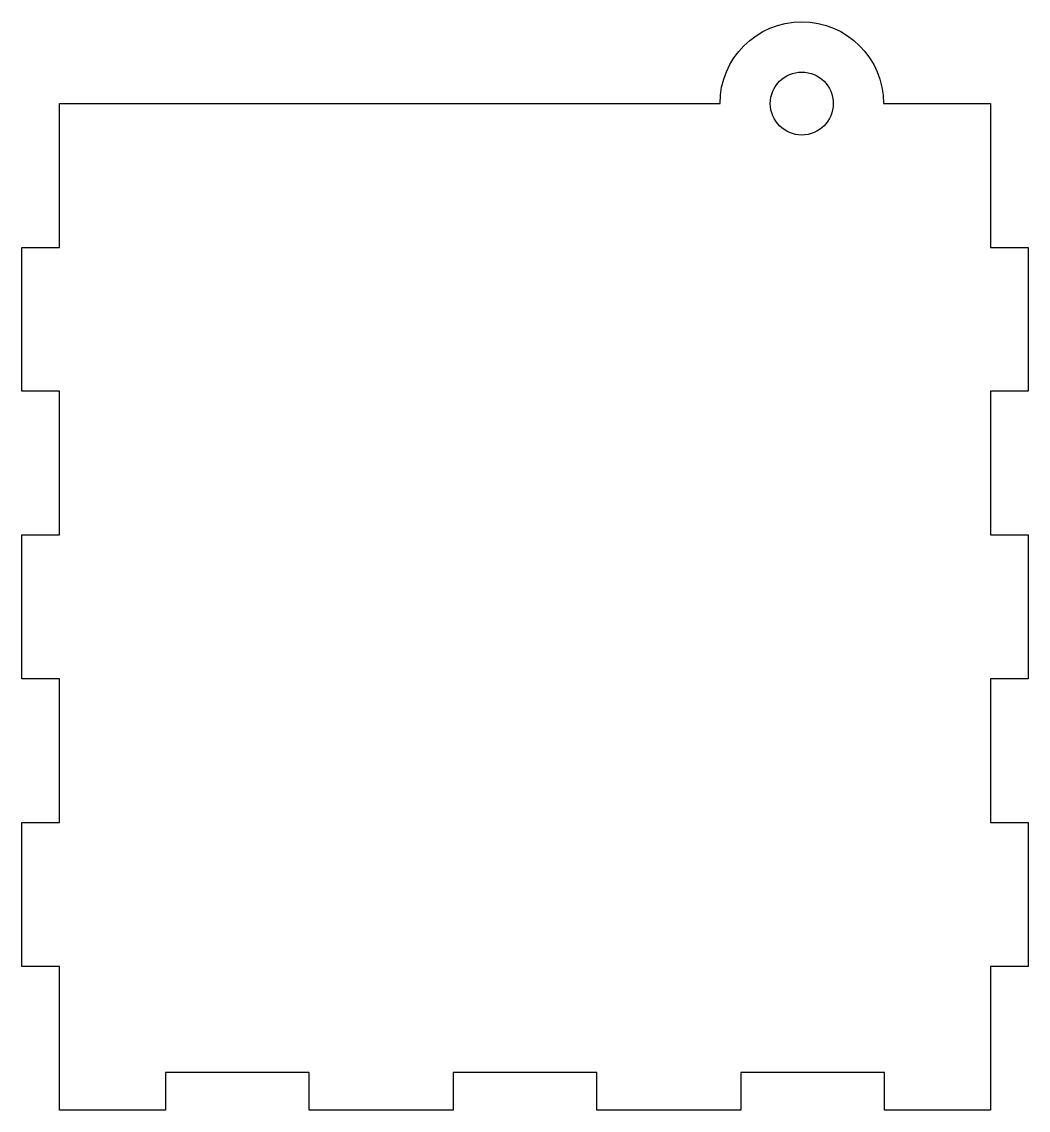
# Model space of a CAD drawing. Header units: millimetres. Extents: x 0 to 80, y 0 to 86.5.
import ezdxf

# ---------------------------------------------------------------- set-up
doc = ezdxf.new("R2010")
doc.units = ezdxf.units.MM
doc.layers.get('0').update_dxf_attribs({"linetype": 'CONTINUOUS'})

msp = doc.modelspace()

# ---------------------------------------------------------------- linework, layer by layer
msp.add_lwpolyline([(3, 68.571), (3, 80), (55.5, 80, -1), (68.5, 80), (77, 80), (77, 68.571), (80, 68.571), (80, 57.143), (77, 57.143), (77, 45.714), (80, 45.714), (80, 34.286), (77, 34.286), (77, 22.857), (80, 22.857), (80, 11.429), (77, 11.429), (77, 0), (68.571, 0), (68.571, 3), (57.143, 3), (57.143, 0), (45.714, 0), (45.714, 3), (34.286, 3), (34.286, 0), (22.857, 0), (22.857, 3), (11.429, 3), (11.429, 0), (3, 0), (3, 11.429), (0, 11.429), (0, 22.857), (3, 22.857), (3, 34.286), (0, 34.286), (0, 45.714), (3, 45.714), (3, 57.143), (0, 57.143), (0, 68.571)], format="xyb", close=True)
msp.add_circle((62, 80), 2.5)

doc.saveas('drawing.dxf')
